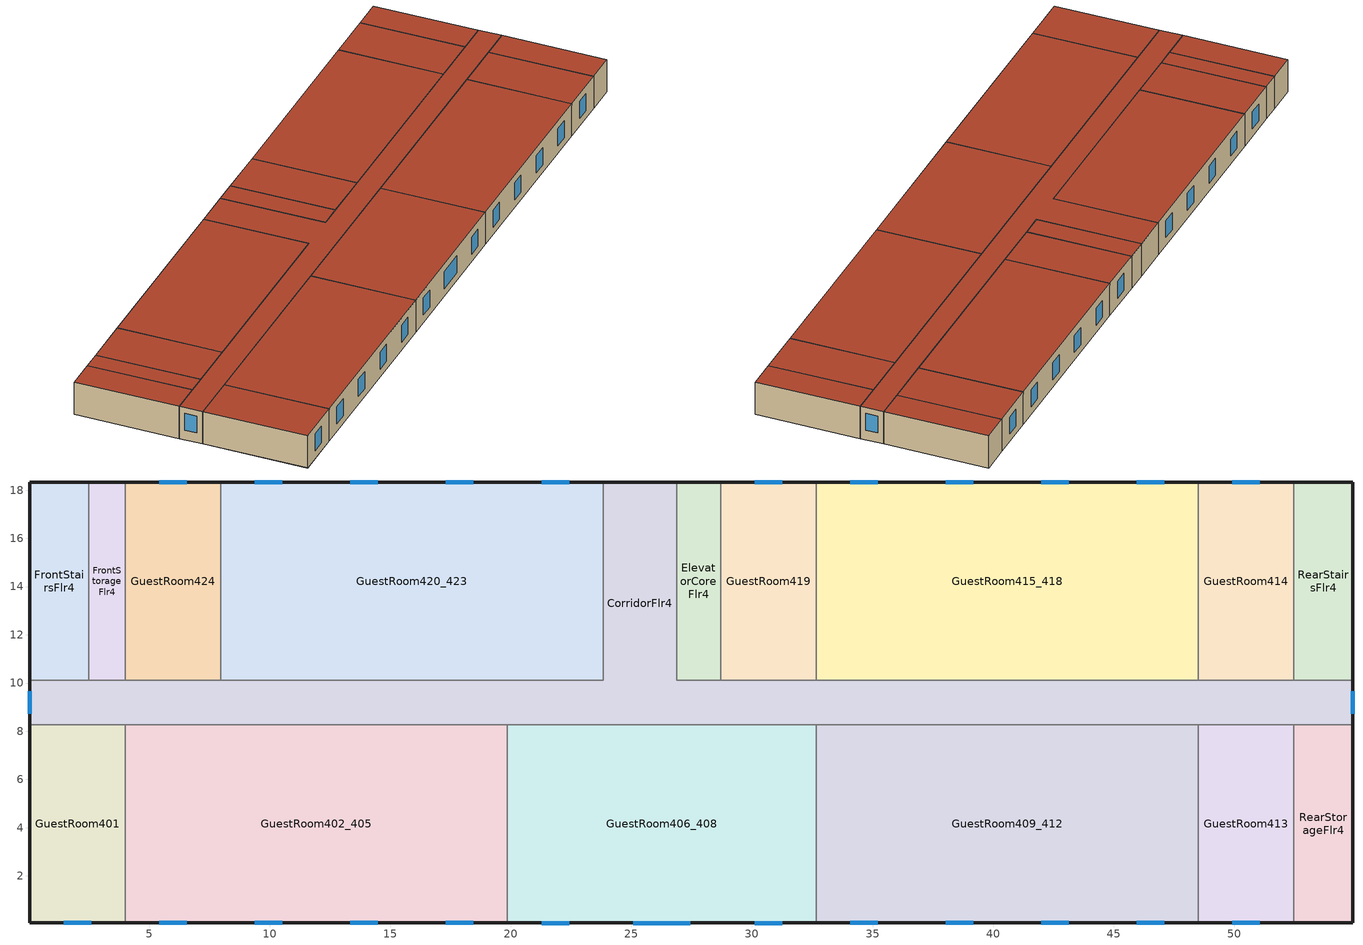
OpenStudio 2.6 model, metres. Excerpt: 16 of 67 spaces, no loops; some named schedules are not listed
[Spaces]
CorridorFlr4
 floor to CorridorFlr3: 26.87,18.34 26.87,10.11 54.91,10.11 54.91,8.28 0.05,8.28 0.05,10.11 23.82,10.11 23.82,18.34 z8.84
 wall outside: 0.05,10.11 0.05,8.28 / 54.91,8.28 54.91,10.11 / 26.87,18.34 23.82,18.34 z8.84:11.58
 wall to FrontStorageFlr4: 4.01,10.11 2.49,10.11 z8.84:11.58
 wall to ElevatorCoreFlr4: 28.7,10.11 26.87,10.11 26.87,18.34 z8.84:11.58
 wall to GuestRoom409_412: 32.66,8.28 48.51,8.28 z8.84:11.58
 wall to RearStorageFlr4: 52.47,8.28 54.91,8.28 z8.84:11.58
 wall to GuestRoom419: 32.66,10.11 28.7,10.11 z8.84:11.58
 wall to GuestRoom402_405: 4.01,8.28 19.86,8.28 z8.84:11.58
 wall to GuestRoom413: 48.51,8.28 52.47,8.28 z8.84:11.58
 wall to RearStairsFlr4: 54.91,10.11 52.47,10.11 z8.84:11.58
 wall to GuestRoom424: 7.97,10.11 4.01,10.11 z8.84:11.58
 wall to GuestRoom406_408: 19.86,8.28 32.66,8.28 z8.84:11.58
 wall to GuestRoom420_423: 23.82,18.34 23.82,10.11 7.97,10.11 z8.84:11.58
 wall to GuestRoom414: 52.47,10.11 48.51,10.11 z8.84:11.58
 wall to GuestRoom415_418: 48.51,10.11 32.66,10.11 z8.84:11.58
 wall to GuestRoom401: 0.05,8.28 4.01,8.28 z8.84:11.58
 wall to FrontStairsFlr4: 2.49,10.11 0.05,10.11 z8.84:11.58
 window: 0.05,9.66 0.05,8.73 / 54.91,8.73 54.91,9.66 z9.68:11.1
 roof outside: 54.91,8.28 54.91,10.11 26.87,10.11 26.87,18.34 23.82,18.34 23.82,10.11 0.05,10.11 0.05,8.28 z11.58
GuestRoom419
 floor to GuestRoom319: 32.66,18.34 32.66,10.11 28.7,10.11 28.7,18.34 z8.84
 wall outside: 32.66,18.34 28.7,18.34 z8.84:11.58
 wall to GuestRoom415_418: 32.66,10.11 32.66,18.34 z8.84:11.58
 wall to ElevatorCoreFlr4: 28.7,18.34 28.7,10.11 z8.84:11.58
 window: 31.25,18.34 30.11,18.34 z9.49:10.93
 roof outside: 32.66,10.11 32.66,18.34 28.7,18.34 28.7,10.11 z11.58
RearStairsFlr4
 floor to RearStairsFlr3: 54.91,18.34 54.91,10.11 52.47,10.11 52.47,18.34 z8.84
 wall outside: 54.91,10.11 54.91,18.34 52.47,18.34 z8.84:11.58
 wall to GuestRoom414: 52.47,18.34 52.47,10.11 z8.84:11.58
 roof outside: 54.91,10.11 54.91,18.34 52.47,18.34 52.47,10.11 z11.58
GuestRoom420_423
 floor to GuestRoom320_323: 23.82,18.34 23.82,10.11 7.97,10.11 7.97,18.34 z8.84
 wall outside: 23.82,18.34 7.97,18.34 z8.84:11.58
 wall to GuestRoom424: 7.97,18.34 7.97,10.11 z8.84:11.58
 window: 22.41,18.34 21.27,18.34 / 14.49,18.34 13.35,18.34 / 10.52,18.34 9.39,18.34 / 18.45,18.34 17.31,18.34 z9.49:10.93
 roof outside: 23.82,10.11 23.82,18.34 7.97,18.34 7.97,10.11 z11.58
GuestRoom402_405
 floor to GuestRoom302_305: 19.86,8.28 19.86,0.05 4.01,0.05 4.01,8.28 z8.84
 wall outside: 4.01,0.05 19.86,0.05 z8.84:11.58
 wall to GuestRoom406_408: 19.86,0.05 19.86,8.28 z8.84:11.58
 wall to GuestRoom401: 4.01,8.28 4.01,0.05 z8.84:11.58
 window: 13.35,0.05 14.49,0.05 / 5.42,0.05 6.56,0.05 / 9.39,0.05 10.52,0.05 / 17.31,0.05 18.45,0.05 z9.49:10.93
 roof outside: 19.86,0.05 19.86,8.28 4.01,8.28 4.01,0.05 z11.58
GuestRoom413
 floor to GuestRoom313: 52.47,8.28 52.47,0.05 48.51,0.05 48.51,8.28 z8.84
 wall outside: 48.51,0.05 52.47,0.05 z8.84:11.58
 wall to RearStorageFlr4: 52.47,0.05 52.47,8.28 z8.84:11.58
 wall to GuestRoom409_412: 48.51,8.28 48.51,0.05 z8.84:11.58
 window: 49.92,0.05 51.06,0.05 z9.49:10.93
 roof outside: 52.47,0.05 52.47,8.28 48.51,8.28 48.51,0.05 z11.58
GuestRoom415_418
 floor to GuestRoom315_318: 48.51,18.34 48.51,10.11 32.66,10.11 32.66,18.34 z8.84
 wall outside: 48.51,18.34 32.66,18.34 z8.84:11.58
 wall to GuestRoom414: 48.51,10.11 48.51,18.34 z8.84:11.58
 window: 43.14,18.34 42,18.34 / 39.18,18.34 38.04,18.34 / 35.21,18.34 34.07,18.34 / 47.1,18.34 45.96,18.34 z9.49:10.93
 roof outside: 48.51,10.11 48.51,18.34 32.66,18.34 32.66,10.11 z11.58
GuestRoom406_408
 floor to GuestRoom306_308: 32.66,8.28 32.66,0.05 19.86,0.05 19.86,8.28 z8.84
 wall outside: 19.86,0.05 32.66,0.05 z8.84:11.58
 wall to GuestRoom409_412: 32.66,0.05 32.66,8.28 z8.84:11.58
 window: 30.11,0.05 31.25,0.05 / 21.27,0.05 22.41,0.05 / 25.08,0.05 27.44,0.05 z9.49:10.93
 roof outside: 32.66,0.05 32.66,8.28 19.86,8.28 19.86,0.05 z11.58
GuestRoom401
 floor to GuestRoom301: 4.01,8.28 4.01,0.05 0.05,0.05 0.05,8.28 z8.84
 wall outside: 0.05,8.28 0.05,0.05 4.01,0.05 z8.84:11.58
 window: 1.46,0.05 2.6,0.05 z9.49:10.93
 roof outside: 4.01,0.05 4.01,8.28 0.05,8.28 0.05,0.05 z11.58
GuestRoom424
 floor to GuestRoom324: 7.97,18.34 7.97,10.11 4.01,10.11 4.01,18.34 z8.84
 wall outside: 7.97,18.34 4.01,18.34 z8.84:11.58
 wall to FrontStorageFlr4: 4.01,18.34 4.01,10.11 z8.84:11.58
 window: 6.56,18.34 5.42,18.34 z9.49:10.93
 roof outside: 7.97,10.11 7.97,18.34 4.01,18.34 4.01,10.11 z11.58
GuestRoom409_412
 floor to GuestRoom309_312: 48.51,8.28 48.51,0.05 32.66,0.05 32.66,8.28 z8.84
 wall outside: 32.66,0.05 48.51,0.05 z8.84:11.58
 window: 45.96,0.05 47.1,0.05 / 42,0.05 43.14,0.05 / 34.07,0.05 35.21,0.05 / 38.04,0.05 39.18,0.05 z9.49:10.93
 roof outside: 48.51,0.05 48.51,8.28 32.66,8.28 32.66,0.05 z11.58
GuestRoom414
 floor to GuestRoom314: 52.47,18.34 52.47,10.11 48.51,10.11 48.51,18.34 z8.84
 wall outside: 52.47,18.34 48.51,18.34 z8.84:11.58
 window: 51.06,18.34 49.92,18.34 z9.49:10.93
 roof outside: 52.47,10.11 52.47,18.34 48.51,18.34 48.51,10.11 z11.58
ElevatorCoreFlr4
 floor to ElevatorCoreFlr3: 28.7,18.34 28.7,10.11 26.87,10.11 26.87,18.34 z8.84
 wall outside: 28.7,18.34 26.87,18.34 z8.84:11.58
 roof outside: 28.7,10.11 28.7,18.34 26.87,18.34 26.87,10.11 z11.58
FrontStairsFlr4
 floor to FrontStairsFlr3: 2.49,18.34 2.49,10.11 0.05,10.11 0.05,18.34 z8.84
 wall outside: 2.49,18.34 0.05,18.34 0.05,10.11 z8.84:11.58
 wall to FrontStorageFlr4: 2.49,10.11 2.49,18.34 z8.84:11.58
 roof outside: 2.49,10.11 2.49,18.34 0.05,18.34 0.05,10.11 z11.58
RearStorageFlr4
 floor to RearStorageFlr3: 54.91,8.28 54.91,0.05 52.47,0.05 52.47,8.28 z8.84
 wall outside: 52.47,0.05 54.91,0.05 54.91,8.28 z8.84:11.58
 roof outside: 54.91,0.05 54.91,8.28 52.47,8.28 52.47,0.05 z11.58
FrontStorageFlr4
 floor to FrontStorageFlr3: 4.01,18.34 4.01,10.11 2.49,10.11 2.49,18.34 z8.84
 wall outside: 4.01,18.34 2.49,18.34 z8.84:11.58
 roof outside: 4.01,10.11 4.01,18.34 2.49,18.34 2.49,10.11 z11.58
[Site]
Chicago Ohare Intl Ap: Latitude {deg}=41.98; Longitude {deg}=-87.92; Time Zone {hr}=-6; Elevation {m}=201; Terrain=Suburbs
[Building]
90.1-2004-SmallHotel-ASHRAE 169-2006-5A created: 2018-03-29 16:05:29 -0400: North Axis {deg}=90; Default Construction Set=90.1-2004 - SmHotel - ASHRAE 169-2006-5A; Standards Building Type=SmallHotel
[Site:GroundTemperature:BuildingSurface]
19.82, 19.8, 19.9, 20.12, 20.36, 20.63, 20.78, 20.79, 20.73, 20.51, 20.29, 20
[Site:WaterMainsTemperature]
Calculation Method=Correlation; Annual Average Outdoor Air Temperature {C}=9.925; Maximum Difference In Monthly Average Outdoor Air Temperatures {deltaC}=28.7
[SizingPeriod:DesignDay]
Chicago Ohare Intl Ap Ann Htg 99.6% Condns DB: Maximum Dry-Bulb Temperature {C}=-20; Daily Dry-Bulb Temperature Range {deltaC}=0; Humidity Indicating Conditions at Maximum Dry-Bulb=-20; Barometric Pressure {Pa}=98934; Wind Speed {m/s}=4.9; Wind Direction {deg}=270; Sky Clearness=0; Rain Indicator=0; Snow Indicator=0; Day of Month=21; Month=1; Day Type=WinterDesignDay; Daylight Saving Time Indicator=0; Humidity Indicating Type=Wetbulb; Dry-Bulb Temperature Range Modifier Type=DefaultMultipliers; Solar Model Indicator=ASHRAEClearSky
[Material:NoMass] Thermal Absorptance=0.9; Solar Absorptance=0.7
Name | Roughness | Thermal Resistance {m2-K/W} | Visible Absorptance
CP02 CARPET PAD | VeryRough | 0.21648 | 0.8
Typical Insulation R-8.93 | Smooth | 1.57183 | 0.7
Typical Carpet Pad | Smooth | 0.21648 | 0.8
Typical Insulation R-9.73 | Smooth | 1.71283 | 0.7
Typical Insulation R-14.76 | Smooth | 2.59864 | 0.7
Typical Insulation R-0.58 | Smooth | 0.101875 | 0.7
Typical Insulation | Smooth | 0.0282222 | 0.7
[Material] Thermal Absorptance=0.9
Name | Roughness | Thickness {m} | Conductivity {W/m-K} | Density {kg/m3} | Specific Heat {J/kg-K} | Solar Absorptance | Visible Absorptance
4 in. Normalweight Concrete Floor | MediumRough | 0.1016 | 2.31 | 2322 | 832 | 0.7 | 0.7
25mm Stucco | Smooth | 0.0254 | 0.72 | 1856 | 840 | 0.7 | 0.7
5/8 in. Gypsum Board | MediumSmooth | 0.0159 | 0.16 | 800 | 1090 | 0.7 | 0.7
Roof Membrane | VeryRough | 0.0095 | 0.16 | 1121.29 | 1460 | 0.77 | 0.7
Metal Roof Surface; F08 Metal surface | Smooth | 0.0008 | 45.28 | 7824 | 500 | 0.7 | 0.7
1/2 in. Gypsum Board | Smooth | 0.0127 | 0.16 | 800 | 1090 | 0.7 | 0.5
6 in. Normalweight Concrete Floor | MediumRough | 0.1524 | 2.31 | 2322 | 832 | 0.7 | 0.7
8 in. Concrete Block Basement Wall | MediumRough | 0.2032 | 1.326 | 1842 | 912 | 0.7 | 0.7
G05 25mm wood | MediumSmooth | 0.0254 | 0.15 | 608 | 1630 | 0.5 | 0.5
[Construction]
Typical Insulated Exterior Mass Floor R-11.49: Typical Insulation R-8.93, 4 in. Normalweight Concrete Floor, Typical Carpet Pad
Typical Insulated Steel Framed Exterior Wall R-11.9: 25mm Stucco, 5/8 in. Gypsum Board, Typical Insulation R-9.73, 5/8 in. Gypsum Board
Typical IEAD Roof R-15.87: Roof Membrane, Typical Insulation R-14.76, Metal Roof Surface
int_slab_floor_smallhotel: 4 in. Normalweight Concrete Floor, CP02 CARPET PAD
int_wall_smallhotel: 1/2 in. Gypsum Board, 1/2 in. Gypsum Board
int_slab_ceiling_smallhotel: CP02 CARPET PAD, 4 in. Normalweight Concrete Floor
Typical Insulated Carpeted 6in Slab Floor: 6 in. Normalweight Concrete Floor, Typical Carpet Pad
Typical Insulated Basement Mass Wall: 8 in. Concrete Block Basement Wall
U 0.57 SHGC 0.49 Dbl Blue 6mm/6mm Air: BLUE 6MM, AIR 6MM, CLEAR 6MM
Typical Insulated Metal Door R-1.43: F08 Metal surface, Typical Insulation R-0.58
Typical Overhead Door: Typical Insulation
U 1.17 SHGC 0.49 Simple Glazing Skylight: U 1.17 SHGC 0.49 Simple Glazing
Typical Interior Window: Clear 3mm
Typical Interior Door; Typical Interior Partition: G05 25mm wood
[DefaultConstructionSet]
90.1-2004 - SmHotel - ASHRAE 169-2006-5A: Default Exterior Surface Constructions=Default Surface Constructions 1; Default Interior Surface Constructions=Default Surface Constructions 2; Default Ground Contact Surface Constructions=Default Surface Constructions 3; Default Exterior SubSurface Constructions=Default Sub Surface Constructions 1; Default Interior SubSurface Constructions=Default Sub Surface Constructions 2; Interior Partition Construction=Typical Interior Partition
[DefaultSurfaceConstructions]
Name | Floor Construction | Wall Construction | Roof Ceiling Construction
Default Surface Constructions 1 | Typical Insulated Exterior Mass Floor R-11.49 | Typical Insulated Steel Framed Exterior Wall R-11.9 | Typical IEAD Roof R-15.87
Default Surface Constructions 2 | int_slab_floor_smallhotel | int_wall_smallhotel | int_slab_ceiling_smallhotel
Default Surface Constructions 3 | Typical Insulated Carpeted 6in Slab Floor | Typical Insulated Basement Mass Wall
[DefaultSubSurfaceConstructions]
Name | Fixed Window Construction | Operable Window Construction | Door Construction | Overhead Door Construction | Skylight Construction | Tubular Daylight Dome Construction | Tubular Daylight Diffuser Construction
Default Sub Surface Constructions 1 | U 0.57 SHGC 0.49 Dbl Blue 6mm/6mm Air | U 0.57 SHGC 0.49 Dbl Blue 6mm/6mm Air | Typical Insulated Metal Door R-1.43 | Typical Overhead Door | U 1.17 SHGC 0.49 Simple Glazing Skylight | Typical Interior Window | Typical Interior Window
Default Sub Surface Constructions 2 | Typical Interior Window | Typical Interior Window | Typical Interior Door
[WindowMaterial:Glazing] Optical Data Type=SpectralAverage; Infrared Transmittance at Normal Incidence=0; Front Side Infrared Hemispherical Emissivity=0.84; Back Side Infrared Hemispherical Emissivity=0.84; Conductivity {W/m-K}=0.9; Dirt Correction Factor for Solar and Visible Transmittance=1; Solar Diffusing=No
Name | Thickness {m} | Solar Transmittance at Normal Incidence | Front Side Solar Reflectance at Normal Incidence | Back Side Solar Reflectance at Normal Incidence | Visible Transmittance at Normal Incidence | Front Side Visible Reflectance at Normal Incidence | Back Side Visible Reflectance at Normal Incidence
BLUE 6MM | 0.006 | 0.48 | 0.05 | 0.05 | 0.57 | 0.06 | 0.06
CLEAR 6MM | 0.006 | 0.775 | 0.071 | 0.071 | 0.881 | 0.08 | 0.08
Clear 3mm | 0.003 | 0.837 | 0.075 | 0.075 | 0.898 | 0.081 | 0.081
[WindowMaterial:Gas]
AIR 6MM: Gas Type=Air; Thickness {m}=0.0063
[WindowMaterial:SimpleGlazingSystem]
U 1.17 SHGC 0.49 Simple Glazing: U-Factor {W/m2-K}=6.64357; Solar Heat Gain Coefficient=0.49; Visible Transmittance=0.38
[Space] Building Story=BuildingStory4
Name | Space Type | Thermal Zone
CorridorFlr4 | SmallHotel Corridor4 | CorridorFlr4 ZN
GuestRoom419 | SmallHotel GuestRoom4Occ | GuestRoom419 ZN
RearStairsFlr4 | SmallHotel Stair4 | RearStairsFlr4 ZN
GuestRoom420_423 | SmallHotel GuestRoom4Occ | GuestRoom420_423 ZN
GuestRoom402_405 | SmallHotel GuestRoom4Vac | GuestRoom402_405 ZN
GuestRoom413 | SmallHotel GuestRoom4Vac | GuestRoom413 ZN
GuestRoom415_418 | SmallHotel GuestRoom4Occ | GuestRoom415_418 ZN
GuestRoom406_408 | SmallHotel GuestRoom4Vac | GuestRoom406_408 ZN
GuestRoom401 | SmallHotel GuestRoom4Occ | GuestRoom401 ZN
GuestRoom424 | SmallHotel GuestRoom4Occ | GuestRoom424 ZN
RearStorageFlr4 | SmallHotel Storage4Rear | RearStorageFlr4 ZN
GuestRoom414 | SmallHotel GuestRoom4Vac | GuestRoom414 ZN
GuestRoom409_412 | SmallHotel GuestRoom4Occ | GuestRoom409_412 ZN
ElevatorCoreFlr4 | SmallHotel ElevatorCore4 | ElevatorCoreFlr4 ZN
FrontStairsFlr4 | SmallHotel Stair4 | FrontStairsFlr4 ZN
FrontStorageFlr4 | SmallHotel Storage4Front | FrontStorageFlr4 ZN
[SpaceType] Standards Building Type=SmallHotel
Name | Default Schedule Set | Design Specification Outdoor Air Object | Standards Space Type
SmallHotel Corridor4 | SmallHotel Corridor4 Schedule Set | SmallHotel Corridor4 Ventilation | Corridor4
SmallHotel ElevatorCore4 | SmallHotel ElevatorCore4 Schedule Set | SmallHotel ElevatorCore4 Ventilation | ElevatorCore4
SmallHotel Stair4 | SmallHotel Stair4 Schedule Set | SmallHotel Stair4 Ventilation | Stair4
SmallHotel Storage4Front | SmallHotel Storage4Front Schedule Set | SmallHotel Storage4Front Ventilation | Storage4Front
SmallHotel Storage4Rear | SmallHotel Storage4Rear Schedule Set | SmallHotel Storage4Rear Ventilation | Storage4Rear
SmallHotel GuestRoom4Occ | SmallHotel GuestRoom4Occ Schedule Set | SmallHotel GuestRoom4Occ Ventilation | GuestRoom4Occ
SmallHotel GuestRoom4Vac | SmallHotel GuestRoom4Vac Schedule Set | SmallHotel GuestRoom4Vac Ventilation | GuestRoom4Vac
[Lights:Definition] Design Level Calculation Method=Watts/Area; Fraction Radiant=0.7; Fraction Visible=0.2
Name | Watts per Space Floor Area {W/m2}
SmallHotel Corridor4 Lights Definition | 5.38196
SmallHotel GuestRoom4Occ Lights Definition; SmallHotel GuestRoom4Vac Lights Definition | 11.8403
SmallHotel Stair4 Lights Definition | 6.45835
SmallHotel Storage4Front Lights Definition; SmallHotel Storage4Rear Lights Definition | 8.61113
[Lights] Fraction Replaceable=1
Name | Lights Definition | Space or SpaceType
SmallHotel Corridor4 Lights | SmallHotel Corridor4 Lights Definition | SmallHotel Corridor4
SmallHotel GuestRoom4Occ Lights | SmallHotel GuestRoom4Occ Lights Definition | SmallHotel GuestRoom4Occ
SmallHotel GuestRoom4Vac Lights | SmallHotel GuestRoom4Vac Lights Definition | SmallHotel GuestRoom4Vac
SmallHotel Stair4 Lights | SmallHotel Stair4 Lights Definition | SmallHotel Stair4
SmallHotel Storage4Front Lights | SmallHotel Storage4Front Lights Definition | SmallHotel Storage4Front
SmallHotel Storage4Rear Lights | SmallHotel Storage4Rear Lights Definition | SmallHotel Storage4Rear
[DesignSpecification:OutdoorAir] Outdoor Air Method=Sum
Name | Outdoor Air Flow per Floor Area {m3/s-m2}
SmallHotel Corridor4 Ventilation; SmallHotel ElevatorCore4 Ventilation; SmallHotel Stair4 Ventilation | 0.000254
SmallHotel GuestRoom4Occ Ventilation; SmallHotel GuestRoom4Vac Ventilation | 0.000508
SmallHotel Storage4Front Ventilation; SmallHotel Storage4Rear Ventilation | 0.000762
[DefaultScheduleSet]
Name | Number of People Schedule | People Activity Level Schedule | Lighting Schedule | Electric Equipment Schedule | Infiltration Schedule
SmallHotel Corridor4 Schedule Set | HotelSmall AlwaysOff | HotelSmall Activity_Sch | HotelSmall BLDG_LIGHT_CORRIDOR_SCH | HotelSmall AlwaysOff | Always On
SmallHotel ElevatorCore4 Schedule Set |  |  | HotelSmall AlwaysOff | HotelSmall BLDG_ELEVATORS | Always On
SmallHotel GuestRoom4Occ Schedule Set | HotelSmall GuestRoom_Occ_Sch | HotelSmall Activity_Sch | SmallHotel GuestRoom Light | HotelSmall GuestRoom_Eqp_Sch_Base | HotelSmall GuestRoom_Infil_Sch
SmallHotel GuestRoom4Vac Schedule Set | HotelSmall AlwaysOff | HotelSmall Activity_Sch | HotelSmall AlwaysOff | HotelSmall AlwaysOff | HotelSmall GuestRoom_Infil_Sch
SmallHotel Stair4 Schedule Set | HotelSmall AlwaysOff | HotelSmall Activity_Sch | Always On | HotelSmall AlwaysOff | Always On
SmallHotel Storage4Front Schedule Set; SmallHotel Storage4Rear Schedule Set | HotelSmall AlwaysOff | HotelSmall Activity_Sch | SmallHotel Storage Light | HotelSmall AlwaysOff | Always On
[ThermostatSetpoint:DualSetpoint]
Name | Heating Setpoint Temperature Schedule | Cooling Setpoint Temperature Schedule
SmallHotel GuestRoom4Occ Thermostat 1; SmallHotel GuestRoom4Occ Thermostat 2; SmallHotel GuestRoom4Occ Thermostat 3; SmallHotel GuestRoom4Occ Thermostat 4; SmallHotel GuestRoom4Occ Thermostat 5; SmallHotel GuestRoom4Occ Thermostat 6 | HotelSmall Base_OccGuestRoom_HtgSP_Sch | HotelSmall Base_OccGuestRoom_ClgSP_Sch
SmallHotel Corridor4 Thermostat 1 | HotelSmall CommonArea_HtgSP_Sch | HotelSmall CommonArea_ClgSP_Sch
SmallHotel Stair4 Thermostat 1; SmallHotel Storage4Rear Thermostat 1; SmallHotel Stair4 Thermostat 2; SmallHotel Storage4Front Thermostat 1 | HotelSmall SemiHeated_HtgSP_Sch | SmallHotel UnitHeater ClgSP Sch
SmallHotel GuestRoom4Vac Thermostat 1; SmallHotel GuestRoom4Vac Thermostat 2; SmallHotel GuestRoom4Vac Thermostat 3; SmallHotel GuestRoom4Vac Thermostat 4 | HotelSmall VacGuestRoom_HtgSP_Sch | HotelSmall VacGuestRoom_ClgSP_Sch
SmallHotel ElevatorCore4 Thermostat 1
[ElectricEquipment:Definition] Design Level Calculation Method=Watts/Area; Watts per Space Floor Area {W/m2}=11.8403; Fraction Radiant=0.5
SmallHotel GuestRoom4Occ Elec Equip Definition; SmallHotel GuestRoom4Vac Elec Equip Definition
[ElectricEquipment]
Name | Electric Equipment Definition | Space or SpaceType
SmallHotel GuestRoom4Occ Elec Equip | SmallHotel GuestRoom4Occ Elec Equip Definition | SmallHotel GuestRoom4Occ
SmallHotel GuestRoom4Vac Elec Equip | SmallHotel GuestRoom4Vac Elec Equip Definition | SmallHotel GuestRoom4Vac
[People:Definition] Number of People Calculation Method=People/Area; People per Space Floor Area {person/m2}=0.0459619; Fraction Radiant=0.3
SmallHotel GuestRoom4Occ People Definition; SmallHotel GuestRoom4Vac People Definition
[People] Work Efficiency Schedule=Work Efficiency Schedule; Clothing Insulation Schedule=Clothing Schedule; Air Velocity Schedule=Air Velocity Schedule; Multiplier=1
Name | People Definition | Space or SpaceType
SmallHotel GuestRoom4Occ People | SmallHotel GuestRoom4Occ People Definition | SmallHotel GuestRoom4Occ
SmallHotel GuestRoom4Vac People | SmallHotel GuestRoom4Vac People Definition | SmallHotel GuestRoom4Vac
[SpaceInfiltration:DesignFlowRate] Design Flow Rate Calculation Method=Flow/ExteriorArea; Constant Term Coefficient=0; Temperature Term Coefficient=0; Velocity Term Coefficient=0.224; Velocity Squared Term Coefficient=0
Name | Space or SpaceType | Schedule | Flow per Exterior Surface Area {m3/s-m2}
CorridorFlr4 Infiltration | CorridorFlr4 | Always On | 0.000131133
ElevatorCoreFlr4 Infiltration | ElevatorCoreFlr4 | Always On | 0.000256308
FrontStairsFlr4 Infiltration | FrontStairsFlr4 | Always On | 0.000608189
FrontStorageFlr4 Infiltration | FrontStorageFlr4 | Always On | 0.000256308
GuestRoom401 Infiltration | GuestRoom401 | HotelSmall GuestRoom_Infil_Sch | 0.000519099
GuestRoom402_405 Infiltration | GuestRoom402_405 | HotelSmall GuestRoom_Infil_Sch | 0.000256294
GuestRoom406_408 Infiltration | GuestRoom406_408 | HotelSmall GuestRoom_Infil_Sch | 0.000256294
GuestRoom409_412 Infiltration | GuestRoom409_412 | HotelSmall GuestRoom_Infil_Sch | 0.000256294
GuestRoom413 Infiltration | GuestRoom413 | HotelSmall GuestRoom_Infil_Sch | 0.000256294
GuestRoom414 Infiltration | GuestRoom414 | HotelSmall GuestRoom_Infil_Sch | 0.000256308
GuestRoom415_418 Infiltration | GuestRoom415_418 | HotelSmall GuestRoom_Infil_Sch | 0.000256308
GuestRoom419 Infiltration | GuestRoom419 | HotelSmall GuestRoom_Infil_Sch | 0.000256308
GuestRoom420_423 Infiltration | GuestRoom420_423 | HotelSmall GuestRoom_Infil_Sch | 0.000256308
GuestRoom424 Infiltration | GuestRoom424 | HotelSmall GuestRoom_Infil_Sch | 0.000256308
RearStairsFlr4 Infiltration | RearStairsFlr4 | Always On | 0.000608143
RearStorageFlr4 Infiltration | RearStorageFlr4 | Always On | 0.000608139
[ThermalZone] Use Ideal Air Loads=No
Name | Thermostat
GuestRoom409_412 ZN | SmallHotel GuestRoom4Occ Thermostat 1
GuestRoom424 ZN | SmallHotel GuestRoom4Occ Thermostat 2
GuestRoom415_418 ZN | SmallHotel GuestRoom4Occ Thermostat 3
CorridorFlr4 ZN | SmallHotel Corridor4 Thermostat 1
GuestRoom419 ZN | SmallHotel GuestRoom4Occ Thermostat 4
RearStairsFlr4 ZN | SmallHotel Stair4 Thermostat 1
GuestRoom420_423 ZN | SmallHotel GuestRoom4Occ Thermostat 5
GuestRoom414 ZN | SmallHotel GuestRoom4Vac Thermostat 1
GuestRoom402_405 ZN | SmallHotel GuestRoom4Vac Thermostat 2
GuestRoom413 ZN | SmallHotel GuestRoom4Vac Thermostat 3
GuestRoom406_408 ZN | SmallHotel GuestRoom4Vac Thermostat 4
ElevatorCoreFlr4 ZN | SmallHotel ElevatorCore4 Thermostat 1
GuestRoom401 ZN | SmallHotel GuestRoom4Occ Thermostat 6
RearStorageFlr4 ZN | SmallHotel Storage4Rear Thermostat 1
FrontStairsFlr4 ZN | SmallHotel Stair4 Thermostat 2
FrontStorageFlr4 ZN | SmallHotel Storage4Front Thermostat 1
[Exterior:Lights]
NonDimming Exterior Lights Def: Exterior Lights Definition=NonDimming Exterior Lights Def; Schedule=HotelSmall Exterior_Lgt_ALWAYS_ON; Control Option=AstronomicalClock
[BuildingStory]
BuildingStory4
